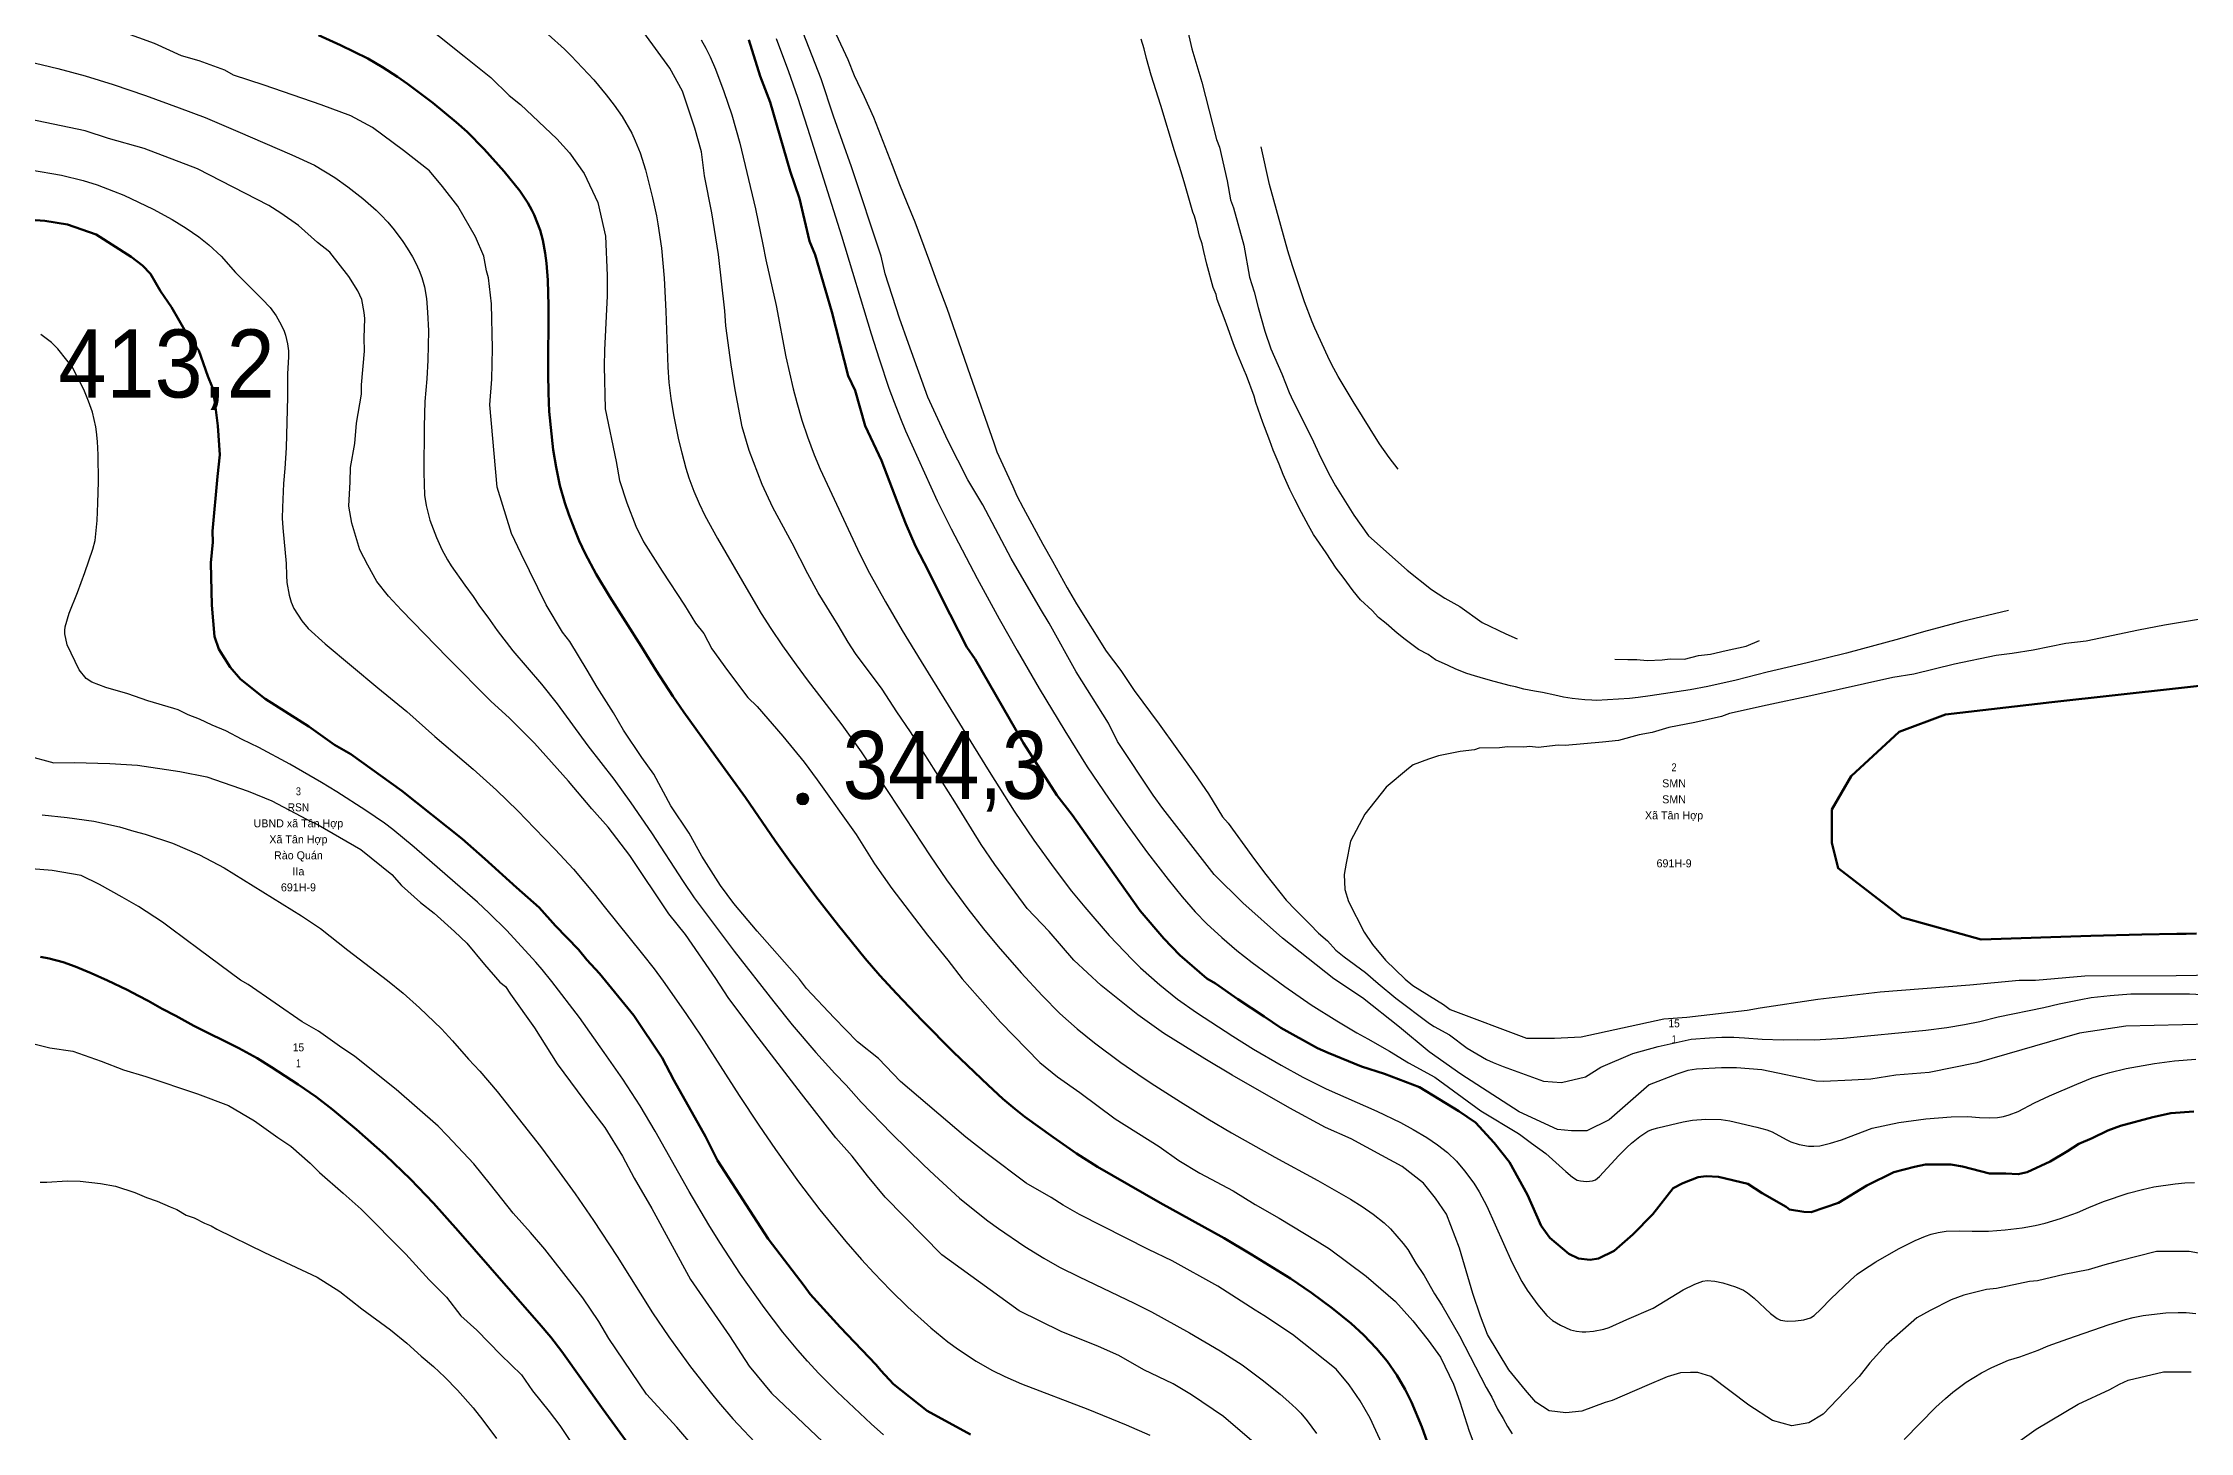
# Model space of a CAD drawing. Header units: metres. Extents: x 549268 to 556659, y 1838059 to 1844558.
# Drawn here: x 550869 to 551406, y 1843209 to 1843556 of the extents above; entities that cross this region are included whole.
import ezdxf
from ezdxf.enums import TextEntityAlignment as Align

# ---------------------------------------------------------------- set-up
doc = ezdxf.new("R2010")
doc.units = ezdxf.units.M
doc.header["$LTSCALE"] = 0.8
for name, color, linetype, lineweight in [('1', 7, 'Continuous', 25), ('2', 7, 'Continuous', 53), ('5', 7, 'Continuous', 13)]:
    doc.layers.add(name, color=color, linetype=linetype, lineweight=lineweight)
doc.layers.add('15', color=7, linetype='Continuous')

msp = doc.modelspace()

# ---------------------------------------------------------------- hatches: boundary and pattern name
at = {"layer": '5'}
msp.add_hatch(color=256, dxfattribs=at).paths.add_polyline_path([(551060.73, 1843367.03, 1), (551057.73, 1843367.03, 1)])

# ---------------------------------------------------------------- linework, layer by layer
at = {"layer": '1'}
for points in [[(551421.4, 1843310.93), (551404.11, 1843310.58), (551390, 1843310.23), (551378.36, 1843308.48), (551352.7, 1843301.04), (551340.78, 1843298.66), (551332.47, 1843297.97), (551326.23, 1843297), (551321.44, 1843296.7), (551314.36, 1843296.4), (551312.57, 1843296.45), (551298.95, 1843299.26), (551292.64, 1843299.77), (551288.88, 1843299.77), (551282.63, 1843299.45), (551280.5, 1843299.1), (551277.75, 1843298.22), (551270.79, 1843295.54), (551260.81, 1843286.78), (551255.22, 1843284.02), (551251.38, 1843284.02), (551247.88, 1843284.36), (551238.36, 1843288.79), (551223.77, 1843298.19), (551215.81, 1843303.79), (551208.38, 1843309.94), (551199.15, 1843317.26), (551192, 1843322.04), (551179.15, 1843332.25), (551169.25, 1843341.03), (551162.09, 1843348.09), (551149.27, 1843364.66), (551146.86, 1843367.94), (551137.95, 1843381.4), (551135.65, 1843385.97), (551127.58, 1843398.77), (551120.85, 1843410.95), (551118.66, 1843414.52), (551111.37, 1843427.15), (551104.24, 1843440.56), (551100.49, 1843446.74), (551095.55, 1843456.59), (551090.5, 1843467.45), (551085.66, 1843480.87), (551083.41, 1843487.22), (551079.86, 1843498.24), (551078.84, 1843502.7), (551071.46, 1843524.98), (551066.96, 1843537.68), (551063.86, 1843546.98), (551054.87, 1843570.09)], [(551082.78, 1843388.76), (551079.08, 1843394.44), (551072.47, 1843403.34), (551070.63, 1843406.17), (551068.1, 1843410.46), (551063.11, 1843418.53), (551060.53, 1843423.31), (551056.61, 1843430.99), (551051.78, 1843439.84), (551049.09, 1843445.63), (551045.82, 1843454.15), (551044.13, 1843460.06), (551042.32, 1843469.25), (551041.35, 1843475.49), (551039.98, 1843485.24), (551039.8, 1843489.03), (551038.19, 1843503.08), (551036.48, 1843513.56), (551034.67, 1843522.75), (551033.98, 1843528.77), (551032.29, 1843534.67), (551029.19, 1843543.97), (551026, 1843549.71), (551016.64, 1843562.61)], [(551153.96, 1843565.67), (551156.5, 1843554.53), (551158.98, 1843546.17), (551162.65, 1843531.86), (551163.39, 1843529.91), (551165.36, 1843521.5), (551166.16, 1843516.76), (551166.89, 1843514.81), (551169.49, 1843505.45), (551170.91, 1843497.48), (551172.09, 1843493.81), (551173.05, 1843489.85)], [(550903.94, 1843552.76), (550897.24, 1843555.81), (550884.51, 1843560.45)], [(550962.28, 1843562.49), (550974.58, 1843552.72), (550981.29, 1843547.38), (550985.87, 1843542.83), (550988.67, 1843540.61), (550997.79, 1843532), (551000.98, 1843528.55), (551004.62, 1843523.38), (551007.99, 1843516.14), (551009.96, 1843507.73), (551010.33, 1843497.86), (551010.4, 1843492.79), (551009.67, 1843479.23), (551009.63, 1843475.16), (551009.83, 1843464.52), (551012.6, 1843451.37), (551013.4, 1843446.63), (551015.31, 1843441), (551017.51, 1843435.16), (551019.47, 1843431.32), (551024.12, 1843423.97), (551029.67, 1843415.46), (551032.47, 1843410.95), (551034.54, 1843408.4), (551036.51, 1843404.55), (551040.43, 1843399.16), (551045.53, 1843392.37), (551047.82, 1843390.1), (551054.26, 1843382.7), (551059.57, 1843376.2), (551062.88, 1843371.75), (551072.57, 1843358.12), (551077.22, 1843350.77), (551081.48, 1843344.65), (551090.44, 1843332.98), (551095.48, 1843326.69), (551099.06, 1843322.02), (551108.68, 1843311.18), (551118.47, 1843301.12), (551122.95, 1843297.57), (551128.48, 1843293.63), (551137.37, 1843287.02), (551148.32, 1843280.14), (551153.29, 1843276.65), (551158.49, 1843273.43), (551166.86, 1843269.05), (551172.34, 1843265.61), (551178.32, 1843262.23), (551187.87, 1843256.47), (551190.89, 1843254.52), (551200.05, 1843247.7), (551207.38, 1843241.42), (551211.74, 1843236.58), (551215.61, 1843231.69), (551218.63, 1843227.46), (551221.94, 1843220.73), (551223.46, 1843216.33), (551225.83, 1843208.98), (551228.36, 1843202.41)], [(550995.58, 1843558.1), (550999.69, 1843554.4), (551001.37, 1843552.78), (551007, 1843546.75), (551010.08, 1843543.04), (551012.09, 1843540.47), (551014.08, 1843537.63)], [(551067.55, 1843558.28), (551070.49, 1843551.83), (551072.14, 1843547.82), (551074.63, 1843542.62), (551076.93, 1843537.4), (551081.59, 1843525.46), (551083.44, 1843520.58), (551085.25, 1843516.1), (551087.3, 1843511.24), (551090.93, 1843501.38), (551092.98, 1843495.63), (551095.26, 1843489.7), (551101.07, 1843472.9), (551107, 1843456.02), (551107.75, 1843453.81), (551111.74, 1843445.08), (551112.8, 1843442.81), (551114.34, 1843439.79), (551119.28, 1843430.68), (551121.65, 1843426.46), (551125.31, 1843419.79), (551127.67, 1843415.77), (551135.11, 1843403.95), (551138.76, 1843399.08), (551142.12, 1843394.08), (551148.37, 1843385.71), (551157.17, 1843373.35), (551160.65, 1843368.26), (551164.19, 1843362.57), (551165.58, 1843360.94), (551171.49, 1843352.83), (551174.68, 1843348.51), (551176.9, 1843345.67), (551180.05, 1843341.74), (551182.42, 1843339.31), (551186.02, 1843335.74), (551188.18, 1843333.49), (551190.39, 1843331.55), (551192.46, 1843329.19), (551194.55, 1843327.53), (551199.95, 1843323.62), (551203.09, 1843320.92), (551207.53, 1843317.25), (551215.9, 1843310.92), (551217.06, 1843310.16), (551220.89, 1843308.01), (551225.3, 1843304.75), (551230.19, 1843301.9), (551231.86, 1843301.11), (551234.29, 1843300.13), (551244.38, 1843296.47), (551248.93, 1843296.13), (551254.87, 1843297.51), (551258.72, 1843299.93), (551266.76, 1843303.39), (551273.05, 1843305.12), (551281.34, 1843306.96), (551285.87, 1843307.34), (551288.95, 1843307.46)], [(551204.43, 1843205), (551201.06, 1843212.24), (551198.54, 1843216.52), (551195.79, 1843220.53), (551192.55, 1843224.48), (551181.65, 1843233.14), (551174.49, 1843237.91), (551172.31, 1843239.19), (551162.98, 1843245.23), (551151.59, 1843251.55), (551145.67, 1843254.43), (551128.41, 1843263.13), (551124.33, 1843265.46), (551121.32, 1843267.4), (551115.06, 1843271), (551105.34, 1843278.27), (551100.03, 1843282.49), (551083.7, 1843296.38), (551078.22, 1843302.1), (551072.91, 1843306.32), (551067.14, 1843312.27), (551060.21, 1843319.61), (551058.41, 1843321.94), (551047.89, 1843333.95), (551042.02, 1843340.9), (551038.71, 1843345.35), (551034.06, 1843352.69), (551030.86, 1843358.43), (551026.27, 1843365.27), (551022.06, 1843373.17), (551019.04, 1843377.4), (551014.44, 1843384.24), (551011.92, 1843388.53), (551007.88, 1843394.93), (551005.36, 1843399.21), (551000.99, 1843406.33), (550999.2, 1843408.67), (550995.1, 1843415.57), (550988.82, 1843428.32), (550986.46, 1843433.38), (550982.85, 1843444.91), (550981, 1843465.54), (550981.54, 1843471.95), (550981.68, 1843479.59), (550981.42, 1843490.74), (550980.67, 1843497.26), (550980.22, 1843498.99), (550979.54, 1843502.72), (550977.46, 1843507.56), (550973.03, 1843515.19), (550969.17, 1843520.08), (550965.92, 1843524.03), (550959.49, 1843529.14), (550951.72, 1843534.85), (550946.3, 1843537.79), (550938.88, 1843540.5), (550924.59, 1843545.47), (550916.94, 1843547.9), (550914.77, 1843549.17), (550908.4, 1843551.49), (550903.94, 1843552.76)], [(551033.87, 1843556.79), (551035.06, 1843554.65), (551036.14, 1843552.51), (551037.47, 1843549.46), (551039.56, 1843543.83), (551041.52, 1843538), (551043.54, 1843530.92), (551047.4, 1843514.56), (551049.31, 1843505.57), (551050.04, 1843501.74), (551052.59, 1843490.39), (551055.06, 1843477.52), (551056.83, 1843469.56), (551057.74, 1843466.09), (551059.01, 1843461.7), (551060.42, 1843457.51), (551062.11, 1843453.06), (551063.64, 1843449.44), (551065.91, 1843444.44), (551073.48, 1843428.2), (551075.95, 1843423.41), (551079.9, 1843416.3), (551084.11, 1843409.11), (551088.85, 1843401.34), (551105.81, 1843373.87), (551112.06, 1843363.96), (551117.01, 1843356.68), (551122.08, 1843349.7), (551126.46, 1843343.98), (551129.73, 1843339.97), (551135.8, 1843332.89), (551141.65, 1843326.76), (551143.71, 1843324.8), (551148.47, 1843320.52), (551152.93, 1843316.94), (551157.65, 1843313.61), (551166.73, 1843307.71), (551171.94, 1843304.46), (551178.81, 1843300.44), (551184.22, 1843297.47), (551190.1, 1843294.53), (551202.74, 1843288.96), (551208.64, 1843286.15), (551211.79, 1843284.42), (551215.23, 1843282.39), (551217.93, 1843280.53), (551220.41, 1843278.63), (551222.63, 1843276.46), (551224.69, 1843274.06), (551227, 1843270.99), (551228.34, 1843268.83), (551230.22, 1843265.22), (551236.53, 1843251.2), (551238.98, 1843246.43), (551240.33, 1843244.2), (551243, 1843240.55), (551245.25, 1843237.85), (551246.65, 1843236.63), (551248.62, 1843235.45), (551251.18, 1843234.34), (551252.62, 1843233.95), (551254.1, 1843233.79), (551255.02, 1843233.79), (551256.88, 1843233.95), (551259.53, 1843234.45), (551260.8, 1843234.88), (551265.22, 1843236.91), (551271.78, 1843239.73), (551279.33, 1843244.33), (551282.2, 1843245.69), (551284.2, 1843246.45), (551285.3, 1843246.63), (551287.27, 1843246.51), (551289.25, 1843246.05), (551292.41, 1843245.07), (551294.38, 1843244.2), (551295.39, 1843243.59), (551297.08, 1843242.26), (551301.17, 1843238.4), (551302.78, 1843237.16), (551303.68, 1843236.73), (551305.33, 1843236.44), (551307.43, 1843236.53), (551309.49, 1843236.78), (551311.12, 1843237.34), (551312.04, 1843237.92), (551313.75, 1843239.45), (551316.24, 1843242.03), (551321.13, 1843246.73), (551322.78, 1843248.2), (551324.12, 1843249.18), (551327.5, 1843251.33), (551333.11, 1843254.58), (551337.28, 1843256.62), (551339.87, 1843257.7), (551341.28, 1843258.18), (551343.02, 1843258.63), (551345.04, 1843258.96)], [(551052.61, 1843557.14), (551055.71, 1843548.82), (551057.93, 1843542.4), (551060.46, 1843534.68), (551068.9, 1843507.78), (551076.31, 1843483.3), (551078.32, 1843476.99), (551080.79, 1843469.69), (551082.07, 1843466.18)], [(551156.77, 1843513.7), (551154.78, 1843520.66), (551153.83, 1843523.74), (551152.13, 1843529.04), (551148.74, 1843540.32), (551146.37, 1843547.94), (551145.2, 1843552.09), (551144.62, 1843554.52), (551143.84, 1843556.93)], [(550865.38, 1843551.41), (550873.02, 1843549.59), (550879.87, 1843547.77), (550886.84, 1843545.62), (550894.98, 1843542.84), (550903.4, 1843539.79), (550909.88, 1843537.32), (550918.07, 1843533.88), (550931.57, 1843528.04), (550937.19, 1843525.44), (550942.28, 1843522.36), (550945.5, 1843520.02), (550949.28, 1843517.1)], [(551171.47, 1843206.57), (551164.43, 1843212.62), (551156.44, 1843218.06), (551151.8, 1843220.83), (551144.54, 1843224.32), (551138.29, 1843227.92), (551133.2, 1843230.14), (551123.88, 1843233.9), (551113.38, 1843239.05), (551093.99, 1843253.09), (551079.89, 1843267.48), (551075.47, 1843272.82), (551071.61, 1843277.72), (551067.52, 1843282.33), (551058.9, 1843293.29), (551047.25, 1843308.47), (551040.64, 1843317.37), (551037.56, 1843322.1), (551029.94, 1843333.17), (551025.8, 1843338.28), (551015.99, 1843352.91), (551010.62, 1843359.92), (551006.53, 1843364.54), (551000.66, 1843371.49), (550992.21, 1843380.94), (550985.88, 1843387.33), (550981.35, 1843391.38), (550970.45, 1843402.33), (550958.92, 1843414.22), (550955.73, 1843417.67), (550952.77, 1843421.4), (550950.52, 1843425.46), (550948.56, 1843429.3), (550946.53, 1843435.93), (550945.79, 1843440.16), (550946.1, 1843446.3), (550946.2, 1843449.87), (550947.3, 1843455.83), (550947.73, 1843460.97), (550948.93, 1843468.22), (550948.92, 1843470.5), (550949.73, 1843478.98), (550949.61, 1843482.27), (550949.82, 1843487.12), (550949.64, 1843488.63), (550949.02, 1843491.86), (550948.01, 1843494.03), (550945.82, 1843497.59), (550941.06, 1843503.65), (550937.99, 1843506.1), (550933.18, 1843510.37), (550928.77, 1843513.42), (550925.75, 1843515.37), (550907.93, 1843524.51), (550894.65, 1843529.59), (550885.72, 1843532.13), (550879.91, 1843534), (550865.85, 1843536.97)], [(551014.08, 1843537.63), (551016.51, 1843533.41), (551017.37, 1843531.54), (551018.58, 1843528.51), (551019.95, 1843524.27), (551021.72, 1843517.26), (551022.69, 1843512.81), (551023.05, 1843510.78), (551023.9, 1843504.7), (551024.58, 1843497.23), (551025.01, 1843488.95), (551025.49, 1843474.97), (551025.79, 1843471.08), (551026.25, 1843467.11), (551026.9, 1843463.02), (551028.22, 1843456.76), (551029, 1843453.49), (551030.04, 1843449.7), (551030.81, 1843447.32), (551032.05, 1843443.91), (551033.38, 1843440.84), (551034.8, 1843437.89), (551037.95, 1843432.14), (551046.3, 1843417.75), (551048.88, 1843413.39), (551051.27, 1843409.58), (551054.15, 1843405.29), (551057.57, 1843400.5), (551060.35, 1843396.76), (551068.99, 1843385.52), (551073.81, 1843378.81), (551080.7, 1843368.64), (551091.1, 1843352.76), (551095.2, 1843346.8), (551100.53, 1843339.55), (551104.43, 1843334.51), (551108.07, 1843330.1), (551113.83, 1843323.56), (551119.12, 1843317.86), (551123.55, 1843313.41), (551127.85, 1843309.57), (551132.18, 1843306.09), (551138.77, 1843301.17), (551142.97, 1843298.23), (551146.38, 1843295.97), (551153.71, 1843291.31), (551160.47, 1843287.09), (551166.45, 1843283.56), (551177.27, 1843277.44), (551187.97, 1843271.6), (551196.19, 1843266.94), (551199.07, 1843265.13), (551201.83, 1843263.2), (551204.55, 1843261.03), (551206.18, 1843259.56), (551209.36, 1843255.88), (551210.48, 1843254.4), (551212.5, 1843250.97), (551214.54, 1843247.86), (551217.16, 1843243.31), (551218.98, 1843240.47), (551223.37, 1843232.82), (551230.08, 1843219.93), (551231.46, 1843217.47), (551232.95, 1843214.5)], [(551208.08, 1843449.46), (551205.79, 1843452.34), (551203.38, 1843455.8), (551196.85, 1843466.38), (551193.1, 1843472.63), (551191.42, 1843475.72), (551190.51, 1843477.59), (551187.23, 1843484.7), (551186.59, 1843486.24), (551184.67, 1843491.28), (551181.66, 1843500.26), (551180.51, 1843504.01), (551175.94, 1843520.59), (551173.86, 1843530.02)], [(550866.22, 1843524.28), (550873.94, 1843522.92), (550879.34, 1843521.62), (550882.9, 1843520.48), (550886.92, 1843518.98), (550889.55, 1843517.9), (550896.9, 1843514.48), (550901.63, 1843511.89), (550905.12, 1843509.72), (550908.33, 1843507.52), (550910.78, 1843505.52), (550913.86, 1843502.67), (550917.49, 1843498.58), (550924.16, 1843491.94), (550926.1, 1843489.84), (550927.61, 1843487.74), (550928.49, 1843486.28), (550929.51, 1843484.21), (550929.97, 1843482.91), (550930.47, 1843480.76), (550930.67, 1843479.03), (550930.68, 1843477.53), (550930.43, 1843473.26), (550930.45, 1843467.5), (550930.16, 1843454.78), (550929.82, 1843449.58), (550929.49, 1843445.87), (550929.17, 1843439.88)], [(550949.28, 1843517.1), (550952.62, 1843514.19), (550953.82, 1843513.03), (550955.57, 1843511.15), (550957.11, 1843509.29), (550959.25, 1843506.35), (550960.37, 1843504.66), (550961.7, 1843502.51), (550962.52, 1843500.98), (550963.38, 1843499.11), (550964.04, 1843497.33), (550964.67, 1843494.99), (550965.18, 1843492.07), (550965.48, 1843488.66), (550965.66, 1843483.99), (550965.54, 1843476.66), (550965.28, 1843472), (550964.81, 1843466.34), (550964.59, 1843460.14), (550964.53, 1843448.62), (550964.69, 1843442.92), (550965.08, 1843440.4), (550966.06, 1843436.68), (550967.66, 1843432.4), (550969.02, 1843429.4), (550970.42, 1843426.8), (550971.34, 1843425.29), (550974.75, 1843420.46), (550976.88, 1843417.62), (550978.46, 1843415.24), (550980.56, 1843412.43), (550982.84, 1843409.1), (550986.75, 1843404.05), (550993.96, 1843395.71), (550997.84, 1843390.81), (551005.54, 1843380.28), (551012, 1843371.92), (551016.31, 1843366.07), (551021.43, 1843358.57), (551029.34, 1843346.41), (551032.1, 1843342.31), (551042.13, 1843328.99), (551052.01, 1843316.27), (551056.63, 1843310.58), (551062.54, 1843303.64), (551067.28, 1843298.37), (551070.08, 1843295.43), (551073.87, 1843291.23), (551081.42, 1843283.35), (551089.44, 1843275.58), (551092.16, 1843273), (551098.47, 1843267.26), (551101.83, 1843264.46), (551105.5, 1843261.54), (551108.18, 1843259.6), (551114.76, 1843255.15), (551119.48, 1843252.2), (551123.44, 1843250.01), (551128.31, 1843247.52), (551142.1, 1843240.98), (551146.43, 1843238.82), (551155.96, 1843233.58), (551163.61, 1843229.06), (551169.05, 1843225.52), (551174.12, 1843221.83), (551178.57, 1843218.26), (551180.76, 1843216.35), (551182.6, 1843214.62), (551183.73, 1843213.45), (551185.34, 1843211.6), (551187.69, 1843208.43)], [(551285.46, 1843395.08), (551281.03, 1843394.25), (551271.04, 1843392.75), (551268.11, 1843392.37), (551265.9, 1843392.15), (551257.66, 1843391.63), (551256.46, 1843391.69), (551254.75, 1843391.8), (551251.61, 1843392.14), (551249.38, 1843392.48), (551247.23, 1843392.93), (551244.16, 1843393.58), (551242.13, 1843393.95), (551239.48, 1843394.44), (551237.42, 1843395), (551236.19, 1843395.26), (551232.07, 1843396.39), (551230.01, 1843396.95), (551227.12, 1843397.82), (551225.25, 1843398.4), (551222.53, 1843399.49), (551220.54, 1843400.36), (551217.38, 1843401.79), (551215.54, 1843403.08), (551213.19, 1843404.41), (551209.81, 1843406.91), (551207.83, 1843408.48), (551205.07, 1843410.86), (551203.2, 1843412.34), (551201.6, 1843414.15), (551198.7, 1843416.82), (551196.85, 1843419), (551194.36, 1843422.41), (551192.61, 1843424.7), (551190.07, 1843428.5), (551187.68, 1843432.02), (551186.95, 1843433.14), (551185.69, 1843435.39), (551183.93, 1843438.58), (551182.26, 1843441.88), (551180.98, 1843444.33), (551179.35, 1843448.13), (551178.35, 1843450.71), (551176.85, 1843454.23), (551175.99, 1843456.53), (551174.69, 1843460.07), (551174.27, 1843461.12), (551172.5, 1843466.11), (551172.12, 1843467.66), (551170.13, 1843472.82), (551169.58, 1843474.16), (551167.93, 1843478.16), (551166.93, 1843480.74), (551165.47, 1843484.76), (551164.59, 1843487.26), (551162.87, 1843491.85), (551162.62, 1843493.12), (551161.83, 1843494.82), (551160.25, 1843500.73), (551159.5, 1843503.84), (551159.08, 1843505.78), (551158.46, 1843507.71), (551157.73, 1843510.62), (551157.19, 1843512.65), (551156.77, 1843513.7)], [(551173.05, 1843489.85), (551174.74, 1843483.95), (551176.26, 1843479.55), (551179.02, 1843473.26), (551180.82, 1843468.64), (551181.83, 1843466.46), (551186.43, 1843457.34), (551188.79, 1843452.27), (551191.09, 1843447.71), (551192.38, 1843445.31), (551197.03, 1843437.97), (551200.67, 1843432.79), (551210.29, 1843424.24), (551216.44, 1843419.35), (551219.73, 1843417.19), (551223.53, 1843415.08), (551229.07, 1843411.14), (551234.98, 1843408.26), (551237.86, 1843407.07)], [(550881.56, 1843396.19), (550880.11, 1843397.16), (550878.36, 1843399.32), (550875.4, 1843405.56), (550874.79, 1843408.28), (550874.81, 1843409.12), (550874.9, 1843410), (550875.9, 1843413.49), (550877.94, 1843418.65), (550879.78, 1843423.65), (550881.79, 1843429.44), (550882.34, 1843431.59), (550882.87, 1843436.65), (550883.08, 1843440.93), (550883.23, 1843446.33), (550883.16, 1843453.03), (550882.95, 1843456.36), (550882.73, 1843458.74), (550882.52, 1843460.07), (550881.71, 1843463.68), (550880.75, 1843466.48), (550879.58, 1843469.32), (550876.62, 1843475), (550875.33, 1843476.71), (550873.03, 1843479.5), (550871.45, 1843481.14), (550868.83, 1843483.1)], [(551082.07, 1843466.18), (551083.64, 1843462.14), (551084.96, 1843459.01), (551092.85, 1843441.57), (551096.33, 1843434.54), (551102.81, 1843422.15), (551108.34, 1843412.06), (551112.86, 1843404.12), (551118.37, 1843394.63), (551124.72, 1843384.03), (551130.36, 1843375.08), (551135.81, 1843366.94), (551140.32, 1843360.54), (551145.45, 1843353.52), (551150.55, 1843346.9), (551154.09, 1843342.53), (551157.37, 1843338.8), (551160.29, 1843335.8), (551164.02, 1843332.34), (551167.77, 1843329.14), (551171.61, 1843326.14), (551179.76, 1843320.13), (551186.34, 1843315.58), (551192.73, 1843311.55), (551197.72, 1843308.59), (551200.53, 1843307.09), (551205.9, 1843303.96), (551210.63, 1843301.07), (551217.22, 1843297.47), (551228.75, 1843289.05), (551238.18, 1843283.36), (551238.78, 1843283), (551241.43, 1843280.95), (551245.03, 1843278.35), (551249.99, 1843273.86), (551251.65, 1843272.45), (551252.86, 1843271.76), (551253.62, 1843271.52), (551255.17, 1843271.36), (551256.69, 1843271.55), (551257.4, 1843271.82), (551258.44, 1843272.6), (551263.22, 1843277.89), (551265.22, 1843279.91), (551266.41, 1843280.97), (551268.52, 1843282.64), (551270.5, 1843283.95), (551271.47, 1843284.38), (551272.96, 1843284.81), (551279.29, 1843286.31), (551281.69, 1843286.7), (551285, 1843286.98), (551288.79, 1843286.88), (551290.97, 1843286.56), (551297.72, 1843285), (551300.23, 1843284.32), (551301.58, 1843283.8), (551305.09, 1843281.86), (551306.21, 1843281.34), (551308.33, 1843280.66), (551310.62, 1843280.24), (551312.01, 1843280.18), (551313.47, 1843280.31), (551316.18, 1843280.95), (551318.93, 1843281.83), (551326.55, 1843284.73), (551333.24, 1843286.15), (551339.96, 1843287.03), (551346.28, 1843287.56), (551350.49, 1843287.65), (551353.37, 1843287.41), (551355.87, 1843287.33), (551357.93, 1843287.42), (551359.41, 1843287.64), (551360.8, 1843288.02), (551363.05, 1843288.9), (551367.17, 1843291.01), (551370.9, 1843292.76), (551377.69, 1843295.75), (551381.59, 1843297.26), (551384.21, 1843298.16), (551385.94, 1843298.65), (551390.06, 1843299.61), (551397.17, 1843300.9), (551402.17, 1843301.55), (551407.46, 1843302)], [(550929.17, 1843439.88), (550929.16, 1843437.21), (550929.27, 1843434.77), (550930.12, 1843425.83), (550930.18, 1843422.85), (550930.32, 1843421.15), (550930.87, 1843417.96), (550931.37, 1843416.2), (550932.07, 1843414.65), (550934.06, 1843411.52), (550935.64, 1843409.59), (550939.89, 1843405.77), (550953.06, 1843394.81), (550960.32, 1843388.87), (550967.32, 1843382.62), (550976.84, 1843374.49), (550982.68, 1843369.18), (550988.05, 1843364.02), (550992.23, 1843359.75), (550997.39, 1843354.38), (551001.96, 1843349.48), (551007.12, 1843343.32), (551009.62, 1843340.11), (551019.22, 1843328.2), (551022.09, 1843324.53), (551024.39, 1843321.43), (551030.03, 1843313.39), (551033.82, 1843307.73), (551043.36, 1843292.89), (551048.25, 1843285.48), (551052.41, 1843279.38), (551058.18, 1843271.31), (551063.5, 1843264.33), (551070, 1843256.4), (551073.96, 1843251.85), (551077, 1843248.56), (551081.19, 1843244.22), (551085.54, 1843239.96), (551091.25, 1843234.84), (551095.55, 1843231.33), (551098.2, 1843229.38), (551102.62, 1843226.45), (551106.53, 1843224.25), (551109.77, 1843222.64), (551113.96, 1843220.78), (551130.47, 1843214.47), (551140.1, 1843210.54), (551145.99, 1843207.98)], [(551360.62, 1843414.12), (551348.72, 1843411.27), (551339.41, 1843408.79), (551333.43, 1843407.07), (551320.17, 1843403.47), (551310.31, 1843401), (551300.34, 1843398.69), (551292.54, 1843396.72), (551285.46, 1843395.08)], [(551410.61, 1843412.25), (551399.63, 1843410.49), (551393.17, 1843409.24), (551380.02, 1843406.47), (551375, 1843405.89), (551366.81, 1843404.19), (551361.58, 1843403.34), (551357.56, 1843402.88), (551347.14, 1843400.67), (551337, 1843398.24), (551331.77, 1843397.39), (551311.21, 1843392.75), (551300.29, 1843390.48), (551290.87, 1843388.39), (551288.92, 1843387.66), (551282.24, 1843386.13), (551275.77, 1843384.88), (551271.6, 1843383.64), (551268.36, 1843383.02), (551263.18, 1843381.66), (551259.17, 1843381.2), (551249.86, 1843380.39), (551248.08, 1843380.44), (551243.06, 1843379.87), (551241, 1843380.14), (551239.49, 1843379.97), (551235.42, 1843380.01), (551233.42, 1843379.78), (551228.34, 1843379.71), (551227.12, 1843379.31), (551223.61, 1843378.91), (551218.15, 1843377.78), (551215.7, 1843376.99), (551211.8, 1843375.53), (551210.63, 1843374.63), (551205.07, 1843369.93), (551199.74, 1843363.22), (551196.19, 1843356.46), (551195.04, 1843350.99), (551194.6, 1843348.15), (551194.78, 1843344.36)], [(551262.25, 1843401.98), (551265.45, 1843401.84), (551267.73, 1843401.85), (551270.3, 1843401.63), (551274.09, 1843401.81), (551276.1, 1843402.04), (551279.67, 1843401.94), (551283.12, 1843402.85), (551286.13, 1843403.19), (551290.08, 1843404.15), (551295.04, 1843405.23), (551298.36, 1843406.63)], [(551079.42, 1843208.05), (551076.32, 1843210.79), (551067.87, 1843218.79), (551063.27, 1843223.42), (551060.41, 1843226.44), (551058, 1843229.2), (551054.23, 1843233.76), (551049.6, 1843239.9), (551043.72, 1843248.2), (551038.52, 1843256.15), (551035.8, 1843260.53), (551030.85, 1843268.88), (551022.36, 1843283.98), (551018.6, 1843290.27), (551014.24, 1843296.97), (551009.63, 1843303.65), (551003.41, 1843312.35), (550996.54, 1843321.39), (550994.1, 1843324.39), (550992.53, 1843326.21), (550985.26, 1843334.09), (550980.9, 1843338.45), (550977.94, 1843341.18), (550972.39, 1843346.07), (550962.11, 1843354.97), (550956.76, 1843359.4), (550954.7, 1843360.96), (550950.04, 1843364.15), (550942.76, 1843368.82), (550938.97, 1843371.09), (550931, 1843375.67), (550923.3, 1843379.85), (550919.15, 1843381.85), (550915.06, 1843384), (550911.59, 1843385.42), (550908.42, 1843386.99), (550905.62, 1843388), (550903.1, 1843389.27), (550902.08, 1843389.63), (550895.52, 1843391.54), (550890.51, 1843393.27), (550885.05, 1843394.84), (550881.56, 1843396.19)], [(551415.53, 1843252.13), (551405.83, 1843253.86), (551397.63, 1843253.86), (551388.16, 1843251.44), (551384.7, 1843250.53), (551380.53, 1843249.29), (551374.57, 1843248.1), (551367.88, 1843246.58), (551365.87, 1843246.35), (551357.68, 1843244.65), (551355.17, 1843244.36), (551349.49, 1843242.95), (551346.32, 1843241.82), (551341.03, 1843239.18), (551337.69, 1843237.28), (551330.07, 1843230.56), (551326.02, 1843226.03), (551323.35, 1843222.68), (551314.34, 1843213.25), (551310.74, 1843211.08), (551306.48, 1843210.33), (551301.67, 1843211.63), (551295.72, 1843215.45), (551286.27, 1843222.65), (551282.99, 1843223.63), (551281.13, 1843223.63), (551278.62, 1843223.52), (551275.34, 1843222.55), (551270.21, 1843220.38), (551261.54, 1843216.62), (551259.81, 1843216.17), (551253.97, 1843213.97), (551249.95, 1843213.52), (551245.83, 1843214.06), (551242.53, 1843216.22), (551239.9, 1843219.23), (551235.76, 1843224.34), (551230.43, 1843233.13), (551228.63, 1843237.75), (551226.72, 1843243.38), (551223.39, 1843254.69), (551220.13, 1843263.21), (551217.38, 1843267.21), (551214.42, 1843270.94), (551209.11, 1843275.16), (551203.97, 1843277.87), (551196.37, 1843282.09), (551189.95, 1843284.91), (551181.01, 1843289.73), (551166.6, 1843297.99), (551159.79, 1843302.04), (551149.39, 1843308.47), (551143.02, 1843313.08), (551133.8, 1843320.41), (551126.98, 1843326.74), (551120.82, 1843333.91), (551115.34, 1843339.64), (551107.22, 1843350.65), (551103.85, 1843355.6), (551097.3, 1843366.28), (551086.14, 1843383.81), (551082.78, 1843388.76)], [(550865.26, 1843377.84), (550872.07, 1843376.08), (550877.14, 1843376.15), (550886.06, 1843375.9), (550892.98, 1843375.42), (550903.58, 1843373.84), (550910.33, 1843372.58), (550920.66, 1843368.94), (550926.52, 1843366.56), (550935.17, 1843361.96), (550938.13, 1843360.52), (550948.75, 1843354.37), (550956.57, 1843348.15), (550958.93, 1843345.37), (550963.73, 1843341.09), (550967.09, 1843338.42), (550972.18, 1843333.92), (550975.31, 1843330.98), (550979.73, 1843325.64), (550983.54, 1843321.25), (550984.93, 1843320.14), (550986.17, 1843318.25), (550992.22, 1843309.79), (550997.82, 1843300.78), (551006.22, 1843289.54), (551009.81, 1843284.87), (551014.18, 1843277.75), (551017.1, 1843272.24), (551021.53, 1843264.62), (551031.17, 1843246.92), (551040.92, 1843232.79), (551045.85, 1843225.22), (551051.45, 1843218.49), (551072.26, 1843198.77)], [(550869.1, 1843363.03), (550875.39, 1843362.36), (550882.02, 1843361.5), (550888.44, 1843360.08), (550892.08, 1843358.97), (550894.91, 1843358.25), (550901.71, 1843355.92), (550908.46, 1843353.05), (550914.66, 1843349.82), (550933.92, 1843337.78), (550938.67, 1843334.6), (550945.51, 1843329.22), (550955.44, 1843321.61), (550959.34, 1843318.46), (550963.46, 1843314.82), (550968.93, 1843309.53), (550971.72, 1843306.51), (550975.73, 1843301.94), (550978.5, 1843298.96), (550982.89, 1843293.89), (550993.67, 1843280.12), (550998.39, 1843273.83), (551002.36, 1843268.3), (551006.97, 1843261.61), (551012.87, 1843252.62), (551021.71, 1843238.58), (551025.75, 1843232.59), (551031.21, 1843225.06), (551036.4, 1843218.37), (551038.18, 1843216.19), (551041.8, 1843212.04), (551048.68, 1843204.69)], [(551032.76, 1843204.16), (551027.78, 1843209.94), (551020.23, 1843218.22), (551010.76, 1843232.13), (551008.24, 1843236.42), (551004.26, 1843242.31), (550994.74, 1843254.44), (550991.21, 1843258.61), (550986.85, 1843263.44), (550981.19, 1843270.67), (550977.05, 1843275.79), (550970.39, 1843282.9), (550968.1, 1843285.18), (550957.64, 1843294.4), (550947.3, 1843302.62), (550943.45, 1843305.23), (550938.19, 1843308.95), (550934.12, 1843311.27), (550920.59, 1843320.65), (550918.69, 1843321.71), (550908.41, 1843329.42), (550901.2, 1843334.69), (550899.24, 1843336.25), (550893.21, 1843340.13), (550889.13, 1843342.46), (550883.43, 1843345.62), (550878.85, 1843347.89), (550871.6, 1843349.09), (550866.47, 1843349.52)], [(551194.78, 1843344.36), (551195.63, 1843341.41), (551199.56, 1843333.72), (551201.69, 1843330.67), (551204.93, 1843326.72), (551209.8, 1843321.94), (551211.76, 1843320.38), (551219.41, 1843315.67), (551221.09, 1843314.34), (551240.19, 1843307.2), (551247.18, 1843307.2), (551253.82, 1843307.55), (551274.45, 1843312.06), (551280.25, 1843312.47), (551295.3, 1843314.19), (551298.53, 1843314.82), (551313.02, 1843316.98), (551328.57, 1843318.76), (551350.98, 1843320.56), (551363.29, 1843321.72), (551367.36, 1843321.68), (551379.68, 1843322.83), (551402.54, 1843322.91), (551412.69, 1843323.05)], [(551288.95, 1843307.46), (551291.95, 1843307.46), (551294.61, 1843307.32), (551299.09, 1843306.93), (551304.33, 1843306.82), (551307.86, 1843306.89), (551312.06, 1843306.84), (551319.41, 1843307.19), (551340.01, 1843309.24), (551345.24, 1843309.89), (551349.64, 1843310.61), (551353.48, 1843311.4), (551358.05, 1843312.51), (551369.46, 1843314.86), (551373.3, 1843315.81), (551378.76, 1843316.9), (551381.31, 1843317.35), (551386.03, 1843317.84), (551391.21, 1843318.28), (551405.88, 1843318.26), (551419.99, 1843317.57)], [(550863.49, 1843306.75), (550871.08, 1843304.82), (550876.77, 1843303.95), (550883.91, 1843301.46), (550889.49, 1843299.31), (550895.02, 1843297.65), (550907.97, 1843293.29), (550915.67, 1843290.36), (550922.21, 1843286.54), (550928.02, 1843282.37), (550931.32, 1843280.21), (550936.13, 1843275.93), (550938.42, 1843273.65), (550944.35, 1843268.49), (550948.88, 1843264.43), (550960.06, 1843253.26), (550965.88, 1843246.81), (550970.19, 1843242.48), (550973.78, 1843237.81), (550977.75, 1843234.2), (550983.79, 1843228.03), (550988.93, 1843223.03), (550991.68, 1843219.02), (550995.82, 1843213.91), (550998.51, 1843210.4), (551003.72, 1843202.61)], [(550868.67, 1843271.19), (550870.31, 1843271.25), (550875.35, 1843271.58), (550878.66, 1843271.46), (550883.67, 1843270.9)], [(550883.67, 1843270.9), (550887.43, 1843270.2), (550892.31, 1843268.61), (550895.23, 1843267.42), (550897.88, 1843266.46), (550901.09, 1843265.06), (550902.81, 1843264.37), (550905.13, 1843262.99), (550907.11, 1843262.34), (550909.68, 1843260.98), (550911.4, 1843260.3), (550912.77, 1843259.44), (550924.7, 1843253.68), (550937.88, 1843247.47), (550943.51, 1843243.91), (550949.04, 1843239.52), (550956.24, 1843234.3), (550960.25, 1843230.99), (550963.84, 1843227.76), (550966.91, 1843225.15), (550969.81, 1843222.47), (550972.93, 1843219.24), (550976.87, 1843214.8), (550979.25, 1843211.76), (550982.67, 1843207.11)], [(551345.04, 1843258.96), (551348.42, 1843259.06), (551351.6, 1843258.95), (551355.65, 1843258.98), (551359.84, 1843259.31), (551364.02, 1843259.79), (551367.27, 1843260.39), (551369.8, 1843261.01), (551373.66, 1843262.13), (551377.92, 1843263.67), (551380.68, 1843264.89), (551384.4, 1843266.39), (551390.54, 1843268.43), (551394.16, 1843269.4), (551396.99, 1843270.02), (551402.29, 1843270.83), (551404.71, 1843271.04), (551407.14, 1843271.1)], [(551334.59, 1843206.91), (551342.47, 1843214.96), (551344.89, 1843217.18), (551346.76, 1843218.76), (551350.1, 1843221.21), (551353.92, 1843223.57), (551356.5, 1843224.93), (551360.66, 1843226.69), (551363.44, 1843227.58), (551368.04, 1843229.24), (551370.58, 1843230.3), (551375.46, 1843232.09), (551385.83, 1843235.6), (551389.88, 1843236.88), (551391.77, 1843237.38), (551394.32, 1843237.88), (551396.37, 1843238.15), (551399.98, 1843238.52), (551403.04, 1843238.68), (551405.01, 1843238.65), (551407.44, 1843238.38)], [(551298.1, 1843170.24), (551302.12, 1843168.41), (551304.75, 1843167.7), (551308.59, 1843167.38), (551311.27, 1843168.44), (551316.45, 1843169.8), (551319.34, 1843171.15), (551323.4, 1843173.39), (551326.24, 1843175.24), (551330.69, 1843178.54), (551337.42, 1843184.14), (551340.42, 1843186.77), (551344.53, 1843190.8), (551349.87, 1843195.22), (551353.98, 1843199.25), (551360.27, 1843204.29), (551367.56, 1843209.44), (551378.02, 1843215.72), (551385.98, 1843219.43), (551388.37, 1843220.72), (551390.54, 1843221.73), (551399.36, 1843223.83), (551403.84, 1843223.83), (551406.32, 1843223.83)], [(551232.95, 1843214.5), (551234.35, 1843212.18), (551235.44, 1843210.13), (551236.6, 1843208.28)]]:
    msp.add_lwpolyline(points, dxfattribs=at)
at = {"layer": '2'}
for points in [[(550938.19, 1843557.94), (550943.74, 1843555.44), (550950.55, 1843552.09), (550954.23, 1843549.92), (550957.96, 1843547.55), (550960.41, 1843545.81), (550966.76, 1843541.05), (550972.65, 1843536.21), (550975.33, 1843533.78), (550979.59, 1843529.47), (550984.63, 1843523.85), (550988.54, 1843518.99), (550990.51, 1843516.02), (550991.52, 1843514.23), (550992.09, 1843513.05), (550993.59, 1843509.15), (550994.29, 1843506.66), (550994.87, 1843503.48), (550995.17, 1843500.94), (550995.53, 1843496.68), (550995.72, 1843490.28), (550995.61, 1843473.31), (550995.69, 1843468.53), (550995.9, 1843463.85), (550996.88, 1843454.28), (550997.63, 1843449.93), (550998.54, 1843445.36), (550999.76, 1843441.04), (551000.75, 1843438.09), (551002.16, 1843434.45), (551003.39, 1843431.56), (551004.9, 1843428.36), (551007.62, 1843423.19), (551011, 1843417.55), (551018.86, 1843405.18), (551022.61, 1843399.13), (551026.76, 1843392.71), (551029.53, 1843388.71), (551037.41, 1843377.71), (551044.94, 1843367.35), (551052.37, 1843356.51), (551056.1, 1843351.31), (551062.54, 1843342.61), (551068.17, 1843335.37), (551074.89, 1843327.15), (551078.55, 1843322.89), (551082.65, 1843318.36), (551089.09, 1843311.6), (551096.92, 1843303.71), (551105.56, 1843295.44), (551109.3, 1843292.05), (551112.23, 1843289.57), (551114.78, 1843287.54), (551121.81, 1843282.45), (551127.68, 1843278.42), (551132.91, 1843275.03), (551148.57, 1843266.08), (551164.55, 1843257.21), (551171.4, 1843253.14), (551181.13, 1843247.15), (551186.43, 1843243.56), (551191.56, 1843239.74), (551196.34, 1843235.85), (551199.41, 1843233.05), (551202.7, 1843229.63), (551205.29, 1843226.48), (551207.78, 1843222.94), (551209.87, 1843219.37), (551211.41, 1843216.24), (551213.96, 1843210.03), (551219.86, 1843193.67)], [(551198.88, 1843300.16), (551190.61, 1843303.53), (551187.93, 1843304.75), (551178.72, 1843309.79), (551174.58, 1843312.62), (551167.99, 1843316.95), (551162.46, 1843320.89), (551160.28, 1843322.17), (551153.51, 1843328), (551149.48, 1843332.11), (551143.61, 1843339.06), (551132.4, 1843354.8), (551126.63, 1843363.04), (551122.77, 1843367.93), (551114.42, 1843380.95), (551102.36, 1843401.93), (551100.24, 1843404.99), (551094.01, 1843417.23), (551090.69, 1843423.97), (551087.44, 1843430.2), (551085.02, 1843435.77), (551082.89, 1843441.12), (551078.9, 1843451.58), (551074.85, 1843460.27), (551072.31, 1843469.13), (551070.63, 1843472.74), (551066.51, 1843488.79), (551062.33, 1843503.05), (551060.93, 1843506.44), (551058.44, 1843517.09), (551056.13, 1843523.94), (551051.11, 1843541.15), (551048.58, 1843547.72), (551045.77, 1843556.8)], [(550859.02, 1843512.3), (550869.78, 1843511.5), (550875.47, 1843510.63), (550882.62, 1843508.14), (550891.39, 1843502.54), (550894.19, 1843500.32), (550896.2, 1843498.26), (550898.72, 1843493.98), (550901.47, 1843489.97), (550905.28, 1843483.3), (550908.31, 1843479.07), (550910.56, 1843472.72), (550911.63, 1843470.05), (550912.31, 1843466.31), (550913, 1843460.29), (550913.58, 1843452.99), (550912.93, 1843447.58), (550911.69, 1843433.97), (550911.75, 1843431.19), (550911.32, 1843426.05), (550911.53, 1843415.41), (550912.17, 1843407.6), (550913.29, 1843404.43), (550916.09, 1843399.92), (550918.72, 1843396.92), (550924.87, 1843392.03), (550935.82, 1843385.16), (550942.19, 1843380.55), (550946.27, 1843378.22), (550959.01, 1843369.01), (550974.11, 1843357.01), (550979.76, 1843352.07), (550987.7, 1843344.85), (550993.34, 1843339.9), (550997.43, 1843335.29), (551003.19, 1843329.34), (551005.26, 1843326.79), (551008.45, 1843323.34), (551017.02, 1843312.89), (551024.08, 1843302.26), (551027, 1843296.75), (551034.96, 1843282.67), (551037.93, 1843276.66), (551050.6, 1843257.02), (551059.56, 1843245.34), (551061.07, 1843243.22), (551068.62, 1843234.94), (551077.58, 1843225.55), (551078.75, 1843224.16), (551081.94, 1843220.71), (551090.33, 1843214.05), (551101.16, 1843208.18)], [(551434.04, 1843398.15), (551371.5, 1843391.21), (551344.92, 1843388.15), (551333.3, 1843383.79), (551321.28, 1843372.68), (551316.47, 1843364.35), (551316.47, 1843356.02), (551318.07, 1843349.67), (551334.1, 1843337.37), (551353.85, 1843331.88), (551381.24, 1843332.83), (551393.98, 1843333.09), (551402.74, 1843333.3), (551405.04, 1843333.26), (551407.62, 1843333.36)], [(550868.68, 1843327.58), (550870.89, 1843327.16), (550874.36, 1843326.23), (550877.41, 1843325.16), (550881.34, 1843323.5), (550885.42, 1843321.65), (550890.37, 1843319.28), (550893.2, 1843317.76), (550895.65, 1843316.56), (550899.16, 1843314.51), (550902.57, 1843312.78), (550907, 1843310.34), (550918.3, 1843304.72), (550922.83, 1843302.19), (550926.49, 1843299.95), (550933.1, 1843295.66), (550937.58, 1843292.54), (550941.7, 1843289.39), (550947.67, 1843284.36), (550954.92, 1843277.94), (550961.23, 1843271.93), (550966.92, 1843265.99)], [(551406.99, 1843288.91), (551401.19, 1843288.5), (551396.74, 1843287.48), (551388.6, 1843285.28), (551385.43, 1843284.16), (551381.59, 1843282.19), (551378.19, 1843280.79), (551375.36, 1843278.94), (551371.07, 1843276.42), (551365.28, 1843273.72), (551363.05, 1843273.21), (551359.99, 1843273.37), (551355.92, 1843273.41), (551349.11, 1843275.17), (551346.26, 1843275.61), (551339.91, 1843275.64), (551337.18, 1843275.08), (551332, 1843273.72), (551325.26, 1843270.41), (551318.14, 1843266.04), (551311.29, 1843263.73), (551309.5, 1843263.78), (551305.88, 1843264.38), (551305.04, 1843265.05), (551299.06, 1843268.43), (551295.49, 1843270.81), (551288.18, 1843272.52), (551285.11, 1843272.68), (551283.1, 1843272.45), (551279.2, 1843270.98), (551276.81, 1843269.69), (551271.7, 1843263.26), (551266.7, 1843258.12), (551262.09, 1843254.03), (551258.13, 1843252.16), (551256.09, 1843251.82), (551253.14, 1843252.16), (551250.76, 1843253.28), (551245.96, 1843257.27), (551243.83, 1843260.33), (551240.41, 1843268.07), (551235.92, 1843276.19), (551232.06, 1843281.09), (551227.41, 1843286.15), (551223.28, 1843288.98), (551213.45, 1843294.97), (551204.68, 1843298.28), (551198.88, 1843300.16)], [(550966.92, 1843265.99), (550973.14, 1843259.08), (550985.12, 1843245.28), (550993.39, 1843235.89), (550996.28, 1843232.44), (550999.02, 1843228.88), (551009.32, 1843214.37), (551020.77, 1843198.73)]]:
    msp.add_lwpolyline(points, dxfattribs=at)
at = {"layer": '5'}
msp.add_circle((551059.23, 1843367.03), 1.5, dxfattribs=at)

# ---------------------------------------------------------------- texts
at = {"layer": '15'}
for s, width, p in [('2', 0.85, (551277.04, 1843373.92)), ('3', 0.85, (550933.18, 1843367.92)), ('RSN', 0.95, (550933.19, 1843363.92)), ('15', 0.95, (551277.05, 1843309.92)), ('15', 0.95, (550933.19, 1843303.92)), ('1', 0.75, (551277.04, 1843305.92)), ('1', 0.75, (550933.18, 1843299.92))]:
    msp.add_text(s, height=2, dxfattribs=dict(at, width=width)).set_placement(p, align=Align.CENTER)
for s, p in [('SMN', (551277.05, 1843369.92)), ('Xã Tân Hợp', (551277.04, 1843361.92)), ('SMN', (551277.05, 1843365.92)), ('UBND xã Tân Hợp', (550933.18, 1843359.92)), ('Xã Tân Hợp', (550933.18, 1843355.92)), ('Rào Quán', (550933.18, 1843351.92)), ('IIa', (550933.18, 1843347.92)), ('691H-9', (551277.05, 1843349.92)), ('691H-9', (550933.19, 1843343.92))]:
    msp.add_text(s, height=2, dxfattribs=at).set_placement(p, align=Align.CENTER)
at = {"layer": '5'}
for s, width, p in [('413,2', 0.95, (550873.21, 1843467.36)), ('344,3', 0.9, (551069.23, 1843367.03))]:
    msp.add_text(s, height=17, dxfattribs=dict(at, width=width)).set_placement(p)

doc.saveas('drawing.dxf')
